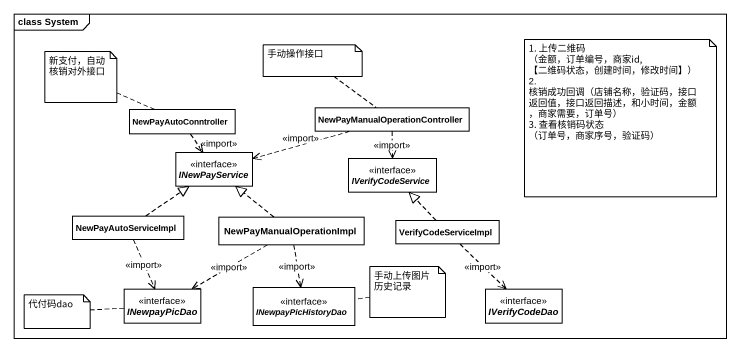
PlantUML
@startuml
mainframe class System
hide circle
hide empty members
class NewPayAutoConntroller
class "NewPayManualOperationController" as NewPayManualOperationControl
interface INewPayService <<interface>>
interface IVerifyCodeService
class NewPayAutoServiceImpl
class NewPayManualOperationImpl
class VerifyCodeServiceImpl
interface INewpayPicDao
interface INewpayPicHistoryDao
interface IVerifyCodeDao
NewPayAutoConntroller ..> INewPayService : <<import>>
NewPayManualOperationControl .left.> INewPayService : <<import>>
NewPayManualOperationControl ..> IVerifyCodeService : <<import>>
NewPayAutoServiceImpl .up.|> INewPayService
NewPayAutoServiceImpl ..> INewpayPicDao : <<import>>
NewPayManualOperationImpl .up.|> INewPayService
NewPayManualOperationImpl .left.> INewpayPicDao : <<import>>
NewPayManualOperationImpl ..> INewpayPicHistoryDao : <<import>>
VerifyCodeServiceImpl .up.|> IVerifyCodeService
VerifyCodeServiceImpl ..> IVerifyCodeDao : <<import>>
note left of NewPayAutoConntroller : 新支付，自动核销对外接口
note top of NewPayManualOperationControl : 手动操作接口
note as N3
  1. 上传二维码 （金额，订单编号，商家id,【二维码状态，创建时间，修改时间】）
  2. 核销成功回调（店铺名称，验证码，接口返回值，接口返回描述，和小时间，金额，商家需要，订单号）
  3. 查看核销码状态 （订单号，商家序号，验证码）
end note
note right of INewpayPicHistoryDao : 手动上传图片历史记录
note left of INewpayPicDao : 代付码dao
@enduml
